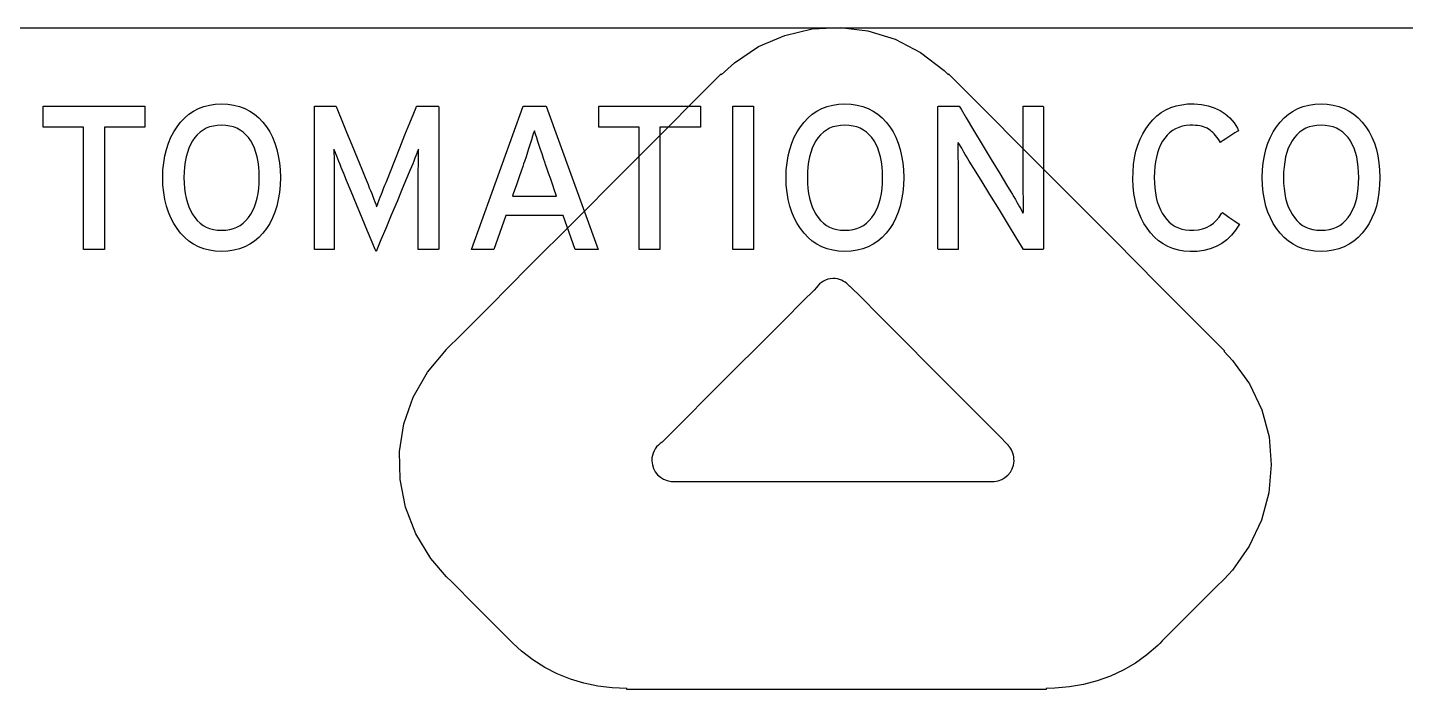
# Model space of a CAD drawing. Extents: x 1 to 47.7, y 0.2 to 35.
# Drawn here: x 9.898 to 10.926, y 13.391 to 13.885 of the extents above; entities that cross this region are included whole.
import ezdxf

# ---------------------------------------------------------------- set-up
doc = ezdxf.new("R2010")
doc.units = 0
doc.header["$MEASUREMENT"] = 0
for name, color, linetype in [('4_1__5U__UP_TO_TWO_IO_BOAR', 7, 'CONTINUOUS'), ('4_2__5U__FRONT_PANEL_W_24_', 7, 'CONTINUOUS'), ('5_1___24__TARGET_LEDS___12', 7, 'CONTINUOUS')]:
    doc.layers.add(name, color=color, linetype=linetype)

msp = doc.modelspace()

# ---------------------------------------------------------------- linework, layer by layer
at = {"layer": '4_1__5U__UP_TO_TWO_IO_BOAR'}
for points in [[(10.5849, 13.8504), (10.5923, 13.843), (10.6119, 13.8233), (10.6403, 13.7948), (10.6737, 13.7613), (10.7086, 13.7263), (10.7413, 13.6934), (10.7682, 13.6664), (10.7857, 13.6488), (10.7905, 13.644), (10.7905, 13.644), (10.7905, 13.6439), (10.7905, 13.6438), (10.7905, 13.6437), (10.7905, 13.6435), (10.7905, 13.6434), (10.7905, 13.6433), (10.7905, 13.6433), (10.7967, 13.6367), (10.8094, 13.6191), (10.8185, 13.5999), (10.8239, 13.5796), (10.8256, 13.5587), (10.8237, 13.5379), (10.8183, 13.5175), (10.8092, 13.4981), (10.7966, 13.4803), (10.7905, 13.4736), (10.7905, 13.4736), (10.7905, 13.4736), (10.7905, 13.4736), (10.7905, 13.4736), (10.7905, 13.4736), (10.7905, 13.4736), (10.7905, 13.4736), (10.7905, 13.4736), (10.7894, 13.4725), (10.7853, 13.4684), (10.779, 13.4622), (10.7714, 13.4545), (10.7632, 13.4464), (10.7554, 13.4386), (10.7488, 13.4319), (10.7442, 13.4274), (10.7425, 13.4256), (10.7425, 13.4256), (10.7425, 13.4256), (10.7425, 13.4256), (10.7425, 13.4256), (10.7425, 13.4256), (10.7425, 13.4256), (10.7425, 13.4256), (10.7425, 13.4256), (10.741, 13.4241), (10.7329, 13.4171), (10.7243, 13.4109), (10.7152, 13.4056), (10.7057, 13.4012), (10.6957, 13.3977), (10.6855, 13.395), (10.675, 13.3932), (10.6642, 13.3922), (10.6577, 13.392), (10.6577, 13.392), (10.6577, 13.3919), (10.6577, 13.3918), (10.6577, 13.3916), (10.6577, 13.3915), (10.6577, 13.3914), (10.6577, 13.3913), (10.6577, 13.3912), (10.6535, 13.3912), (10.6304, 13.3912), (10.5919, 13.3912), (10.5435, 13.3912), (10.4906, 13.3912), (10.4389, 13.3912), (10.3938, 13.3912), (10.3608, 13.3912), (10.3454, 13.3912), (10.3449, 13.3913), (10.3449, 13.3913), (10.3449, 13.3914), (10.3449, 13.3916), (10.3449, 13.3917), (10.3449, 13.3918), (10.3449, 13.3919), (10.3449, 13.392), (10.3449, 13.392), (10.3341, 13.3925), (10.3234, 13.3938), (10.313, 13.3959), (10.3029, 13.399), (10.2931, 13.4029), (10.2837, 13.4077), (10.2748, 13.4133), (10.2664, 13.4198), (10.2601, 13.4256), (10.2601, 13.4256), (10.2601, 13.4256), (10.2601, 13.4256), (10.2601, 13.4256), (10.2601, 13.4256), (10.2601, 13.4256), (10.2601, 13.4256), (10.2601, 13.4256), (10.2598, 13.4259), (10.2567, 13.429), (10.251, 13.4347), (10.2436, 13.4421), (10.2353, 13.4504), (10.227, 13.4587), (10.2196, 13.4662), (10.2139, 13.4719), (10.2108, 13.4749), (10.2105, 13.4752), (10.2105, 13.4752), (10.2105, 13.4752), (10.2105, 13.4752), (10.2105, 13.4752), (10.2105, 13.4752), (10.2105, 13.4752), (10.2105, 13.4752), (10.2105, 13.4752), (10.1988, 13.4888), (10.1875, 13.5073), (10.1798, 13.5272), (10.1758, 13.5478), (10.1754, 13.5687), (10.1787, 13.5894), (10.1856, 13.6093), (10.1962, 13.628), (10.2105, 13.6448), (10.2105, 13.6448), (10.2105, 13.6448), (10.2105, 13.6448), (10.2105, 13.6448), (10.2105, 13.6448), (10.2105, 13.6448), (10.2105, 13.6448), (10.2105, 13.6448), (10.2108, 13.6452), (10.2209, 13.6553), (10.2425, 13.677), (10.272, 13.7066), (10.3059, 13.7406), (10.3405, 13.7754), (10.3722, 13.8072), (10.3975, 13.8325), (10.4126, 13.8477), (10.4153, 13.8504), (10.4153, 13.8504), (10.4153, 13.8503), (10.4153, 13.8502), (10.4153, 13.85), (10.4153, 13.8499), (10.4153, 13.8498), (10.4153, 13.8497), (10.4153, 13.8496), (10.4252, 13.8586), (10.4432, 13.8707), (10.4627, 13.8791), (10.4831, 13.8839), (10.504, 13.8849), (10.5248, 13.8824), (10.545, 13.8762), (10.5641, 13.8663), (10.5816, 13.8528), (10.5849, 13.8496), (10.5849, 13.8497), (10.5849, 13.8498), (10.5849, 13.8499), (10.5849, 13.8501), (10.5849, 13.8502), (10.5849, 13.8503), (10.5849, 13.8504)], [(10.6294, 13.5732), (10.6294, 13.5732), (10.6294, 13.5733), (10.6294, 13.5733), (10.6294, 13.5733), (10.6295, 13.5733), (10.6295, 13.5734), (10.6295, 13.5734), (10.6295, 13.5734), (10.6291, 13.5738), (10.6223, 13.5807), (10.609, 13.594), (10.5912, 13.6119), (10.5712, 13.6319), (10.5512, 13.6521), (10.5332, 13.6701), (10.5194, 13.684), (10.5121, 13.6914), (10.5114, 13.692), (10.5114, 13.692), (10.5113, 13.692), (10.5113, 13.692), (10.5113, 13.6919), (10.5112, 13.6919), (10.5112, 13.6919), (10.5112, 13.6919), (10.5112, 13.6919), (10.5102, 13.6929), (10.509, 13.694), (10.5078, 13.695), (10.5064, 13.6958), (10.505, 13.6965), (10.5035, 13.6971), (10.502, 13.6975), (10.5003, 13.6977), (10.4986, 13.6977), (10.4967, 13.6976), (10.4949, 13.6972), (10.4932, 13.6966), (10.4916, 13.6958), (10.4901, 13.6948), (10.4887, 13.6937), (10.4874, 13.6924), (10.4863, 13.691), (10.4846, 13.689), (10.4763, 13.6808), (10.4622, 13.6666), (10.4443, 13.6487), (10.4246, 13.6291), (10.4054, 13.6099), (10.3887, 13.5932), (10.3766, 13.581), (10.3712, 13.5756), (10.3698, 13.5746), (10.3685, 13.5734), (10.3672, 13.5721), (10.3662, 13.5707), (10.3653, 13.5692), (10.3645, 13.5675), (10.364, 13.5658), (10.3637, 13.5639), (10.3636, 13.5618), (10.364, 13.5589), (10.3648, 13.5561), (10.3662, 13.5536), (10.3679, 13.5514), (10.37, 13.5495), (10.3724, 13.548), (10.3751, 13.547), (10.378, 13.5464), (10.3796, 13.5463), (10.3796, 13.5463), (10.3797, 13.5463), (10.3797, 13.5464), (10.3797, 13.5464), (10.3798, 13.5464), (10.3798, 13.5464), (10.3798, 13.5464), (10.3799, 13.5464), (10.3851, 13.5464), (10.4054, 13.5464), (10.4369, 13.5464), (10.4752, 13.5464), (10.516, 13.5464), (10.555, 13.5464), (10.5878, 13.5464), (10.61, 13.5464), (10.6175, 13.5464), (10.6175, 13.5464), (10.6176, 13.5464), (10.6176, 13.5464), (10.6176, 13.5464), (10.6177, 13.5464), (10.6177, 13.5463), (10.6177, 13.5463), (10.6178, 13.5463), (10.6189, 13.5464), (10.6218, 13.5469), (10.6246, 13.5478), (10.627, 13.5493), (10.6292, 13.5511), (10.631, 13.5533), (10.6324, 13.5557), (10.6333, 13.5585), (10.6338, 13.5614), (10.6337, 13.5633), (10.6336, 13.5647), (10.6333, 13.5661), (10.6329, 13.5674), (10.6324, 13.5687), (10.6318, 13.5699), (10.6311, 13.5711), (10.6303, 13.5722)]]:
    msp.add_lwpolyline(points, close=True, dxfattribs=at)
at = {"layer": '4_2__5U__FRONT_PANEL_W_24_'}
for points in [[(11.4131, 13.8845), (8.2889, 13.8845)], [(9.9553, 13.8107), (9.9553, 13.7195), (9.9398, 13.7195), (9.9398, 13.8107), (9.9096, 13.8107), (9.9096, 13.8264), (9.9855, 13.8264), (9.9855, 13.8107), (9.9553, 13.8107)], [(10.3065, 13.7195), (10.2975, 13.7448), (10.2547, 13.7448), (10.2458, 13.7195), (10.2292, 13.7195), (10.2677, 13.8264), (10.2847, 13.8264), (10.3236, 13.7195), (10.3065, 13.7195)], [(10.3697, 13.8107), (10.3697, 13.7195), (10.3542, 13.7195), (10.3542, 13.8107), (10.324, 13.8107), (10.324, 13.8264), (10.4, 13.8264), (10.4, 13.8107), (10.3697, 13.8107)], [(10.424, 13.7195), (10.424, 13.8264), (10.4395, 13.8264), (10.4395, 13.7195), (10.424, 13.7195)]]:
    msp.add_lwpolyline(points, dxfattribs=at)
for points in [[(10.0866, 13.773), (10.0864, 13.7673), (10.0859, 13.7619), (10.085, 13.7567), (10.0839, 13.7518), (10.0824, 13.7473), (10.0807, 13.7429), (10.0786, 13.7389), (10.0762, 13.7351), (10.0734, 13.7316), (10.0704, 13.7284), (10.0672, 13.7257), (10.0637, 13.7233), (10.06, 13.7214), (10.056, 13.7199), (10.0518, 13.7188), (10.0473, 13.7181), (10.0426, 13.7178), (10.038, 13.7181), (10.0336, 13.7188), (10.0294, 13.7199), (10.0255, 13.7214), (10.0218, 13.7233), (10.0184, 13.7257), (10.0152, 13.7284), (10.0122, 13.7316), (10.0095, 13.7351), (10.007, 13.7389), (10.0049, 13.7429), (10.0031, 13.7473), (10.0016, 13.7518), (10.0004, 13.7567), (9.9996, 13.7619), (9.999, 13.7673), (9.9989, 13.773), (9.999, 13.7787), (9.9996, 13.7841), (10.0004, 13.7892), (10.0016, 13.7941), (10.0031, 13.7987), (10.0049, 13.8031), (10.007, 13.8072), (10.0095, 13.811), (10.0122, 13.8145), (10.0152, 13.8176), (10.0184, 13.8203), (10.0218, 13.8227), (10.0255, 13.8246), (10.0294, 13.8261), (10.0336, 13.8271), (10.038, 13.8278), (10.0426, 13.8281), (10.0473, 13.8278), (10.0518, 13.8271), (10.056, 13.8261), (10.06, 13.8246), (10.0637, 13.8227), (10.0672, 13.8203), (10.0704, 13.8176), (10.0734, 13.8145), (10.0762, 13.811), (10.0786, 13.8072), (10.0807, 13.8031), (10.0824, 13.7987), (10.0839, 13.7941), (10.085, 13.7892), (10.0859, 13.7841), (10.0864, 13.7787)], [(10.1894, 13.7194), (10.1894, 13.7215), (10.1894, 13.7269), (10.1894, 13.7347), (10.1894, 13.744), (10.1894, 13.7536), (10.1894, 13.7626), (10.1894, 13.77), (10.1894, 13.7747), (10.1894, 13.7766), (10.1894, 13.7792), (10.1895, 13.7817), (10.1895, 13.784), (10.1895, 13.7863), (10.1895, 13.7884), (10.1896, 13.7903), (10.1896, 13.7922), (10.1897, 13.7939), (10.1895, 13.7942), (10.1889, 13.7927), (10.1883, 13.791), (10.1876, 13.7893), (10.1869, 13.7874), (10.1861, 13.7854), (10.1853, 13.7833), (10.1844, 13.7811), (10.1834, 13.7788), (10.1827, 13.777), (10.1807, 13.7723), (10.1775, 13.7647), (10.1736, 13.7552), (10.1693, 13.745), (10.1652, 13.7351), (10.1616, 13.7265), (10.159, 13.7204), (10.1579, 13.7178), (10.1572, 13.7195), (10.155, 13.7249), (10.1516, 13.733), (10.1476, 13.7427), (10.1434, 13.753), (10.1394, 13.7627), (10.136, 13.7708), (10.1338, 13.7762), (10.133, 13.7782), (10.132, 13.7806), (10.1311, 13.7828), (10.1303, 13.785), (10.1295, 13.787), (10.1287, 13.7889), (10.128, 13.7907), (10.1274, 13.7923), (10.1268, 13.7938), (10.1264, 13.7943), (10.1265, 13.7926), (10.1265, 13.7908), (10.1266, 13.7888), (10.1266, 13.7867), (10.1267, 13.7846), (10.1267, 13.7822), (10.1267, 13.7798), (10.1267, 13.7772), (10.1267, 13.7753), (10.1267, 13.7713), (10.1267, 13.7644), (10.1267, 13.7557), (10.1267, 13.7461), (10.1267, 13.7367), (10.1267, 13.7285), (10.1267, 13.7224), (10.1267, 13.7195), (10.1264, 13.7194), (10.1251, 13.7194), (10.1232, 13.7194), (10.1209, 13.7194), (10.1184, 13.7194), (10.116, 13.7194), (10.114, 13.7194), (10.1126, 13.7194), (10.1121, 13.7194), (10.1121, 13.7233), (10.1121, 13.7336), (10.1121, 13.7484), (10.1121, 13.7658), (10.1121, 13.784), (10.1121, 13.801), (10.1121, 13.815), (10.1121, 13.824), (10.1121, 13.8264), (10.1129, 13.8264), (10.1147, 13.8264), (10.117, 13.8264), (10.1197, 13.8264), (10.1224, 13.8264), (10.1248, 13.8264), (10.1268, 13.8264), (10.1279, 13.8264), (10.1283, 13.826), (10.1298, 13.8223), (10.1325, 13.8156), (10.136, 13.8069), (10.1399, 13.7974), (10.1438, 13.7878), (10.1473, 13.7794), (10.1499, 13.773), (10.1512, 13.7697), (10.152, 13.7678), (10.1529, 13.7655), (10.1538, 13.7633), (10.1547, 13.7611), (10.1555, 13.759), (10.1563, 13.757), (10.157, 13.755), (10.1577, 13.7531), (10.1583, 13.7513), (10.1589, 13.7527), (10.1596, 13.7545), (10.1603, 13.7565), (10.1611, 13.7585), (10.1619, 13.7606), (10.1627, 13.7627), (10.1636, 13.765), (10.1645, 13.7673), (10.1654, 13.7694), (10.1664, 13.7719), (10.1687, 13.7777), (10.1719, 13.7858), (10.1757, 13.7952), (10.1795, 13.8049), (10.1831, 13.8138), (10.186, 13.821), (10.1878, 13.8254), (10.1882, 13.8264), (10.1892, 13.8264), (10.191, 13.8264), (10.1935, 13.8264), (10.1962, 13.8264), (10.199, 13.8264), (10.2015, 13.8264), (10.2035, 13.8264), (10.2045, 13.8264), (10.2047, 13.8251), (10.2047, 13.8175), (10.2047, 13.8045), (10.2047, 13.7879), (10.2047, 13.7699), (10.2047, 13.7521), (10.2047, 13.7365), (10.2047, 13.7251), (10.2047, 13.7196), (10.2043, 13.7194), (10.203, 13.7194), (10.2011, 13.7194), (10.1986, 13.7194), (10.196, 13.7194), (10.1936, 13.7194), (10.1914, 13.7194), (10.19, 13.7194)], [(10.5515, 13.773), (10.5513, 13.7673), (10.5508, 13.7619), (10.5499, 13.7567), (10.5488, 13.7518), (10.5473, 13.7473), (10.5456, 13.7429), (10.5435, 13.7389), (10.5411, 13.7351), (10.5383, 13.7316), (10.5353, 13.7284), (10.5321, 13.7257), (10.5286, 13.7233), (10.5249, 13.7214), (10.5209, 13.7199), (10.5167, 13.7188), (10.5122, 13.7181), (10.5075, 13.7178), (10.5029, 13.7181), (10.4985, 13.7188), (10.4943, 13.7199), (10.4904, 13.7214), (10.4867, 13.7233), (10.4833, 13.7257), (10.4801, 13.7284), (10.4771, 13.7316), (10.4744, 13.7351), (10.4719, 13.7389), (10.4698, 13.7429), (10.468, 13.7473), (10.4665, 13.7518), (10.4653, 13.7567), (10.4645, 13.7619), (10.4639, 13.7673), (10.4638, 13.773), (10.4639, 13.7787), (10.4645, 13.7841), (10.4653, 13.7892), (10.4665, 13.7941), (10.468, 13.7987), (10.4698, 13.8031), (10.4719, 13.8072), (10.4744, 13.811), (10.4771, 13.8145), (10.4801, 13.8176), (10.4833, 13.8203), (10.4867, 13.8227), (10.4904, 13.8246), (10.4943, 13.8261), (10.4985, 13.8271), (10.5029, 13.8278), (10.5075, 13.8281), (10.5122, 13.8278), (10.5167, 13.8271), (10.5209, 13.8261), (10.5249, 13.8246), (10.5286, 13.8227), (10.5321, 13.8203), (10.5353, 13.8176), (10.5383, 13.8145), (10.5411, 13.811), (10.5435, 13.8072), (10.5456, 13.8031), (10.5473, 13.7987), (10.5488, 13.7941), (10.5499, 13.7892), (10.5508, 13.7841), (10.5513, 13.7787)], [(10.6409, 13.7195), (10.6394, 13.7219), (10.6354, 13.7284), (10.6296, 13.7378), (10.6228, 13.7489), (10.6157, 13.7604), (10.6092, 13.7711), (10.6038, 13.7798), (10.6004, 13.7852), (10.5993, 13.787), (10.5983, 13.7887), (10.5974, 13.7903), (10.5964, 13.7919), (10.5955, 13.7934), (10.5947, 13.7949), (10.5938, 13.7964), (10.593, 13.7977), (10.5922, 13.7991), (10.5919, 13.7982), (10.5919, 13.7957), (10.5919, 13.793), (10.5919, 13.7903), (10.5919, 13.7874), (10.592, 13.7845), (10.592, 13.7816), (10.592, 13.7785), (10.592, 13.7754), (10.592, 13.7734), (10.592, 13.7684), (10.592, 13.7609), (10.592, 13.7519), (10.592, 13.7424), (10.592, 13.7334), (10.592, 13.726), (10.592, 13.721), (10.592, 13.7195), (10.5913, 13.7195), (10.5898, 13.7195), (10.5876, 13.7195), (10.5851, 13.7195), (10.5825, 13.7195), (10.5802, 13.7195), (10.5783, 13.7195), (10.5772, 13.7195), (10.577, 13.7202), (10.577, 13.7272), (10.577, 13.7398), (10.577, 13.7561), (10.577, 13.7742), (10.577, 13.7922), (10.577, 13.8082), (10.577, 13.8201), (10.577, 13.826), (10.5773, 13.8264), (10.5786, 13.8264), (10.5806, 13.8264), (10.5832, 13.8264), (10.5859, 13.8264), (10.5885, 13.8264), (10.5907, 13.8264), (10.5922, 13.8264), (10.5928, 13.8264), (10.5943, 13.824), (10.5981, 13.8176), (10.6036, 13.8085), (10.6101, 13.7978), (10.6168, 13.7866), (10.6231, 13.7762), (10.6282, 13.7677), (10.6314, 13.7624), (10.6325, 13.7605), (10.6337, 13.7586), (10.6348, 13.7566), (10.6358, 13.7548), (10.6369, 13.753), (10.6378, 13.7513), (10.6387, 13.7497), (10.6396, 13.7481), (10.6404, 13.7466), (10.6408, 13.7475), (10.6407, 13.7501), (10.6407, 13.7528), (10.6407, 13.7556), (10.6407, 13.7585), (10.6406, 13.7615), (10.6406, 13.7645), (10.6406, 13.7676), (10.6406, 13.7707), (10.6406, 13.7727), (10.6406, 13.7777), (10.6406, 13.7851), (10.6406, 13.7941), (10.6406, 13.8035), (10.6406, 13.8125), (10.6406, 13.8199), (10.6406, 13.8249), (10.6406, 13.8264), (10.6413, 13.8264), (10.6429, 13.8264), (10.6451, 13.8264), (10.6476, 13.8264), (10.6502, 13.8264), (10.6525, 13.8264), (10.6544, 13.8264), (10.6555, 13.8264), (10.6557, 13.8256), (10.6557, 13.8187), (10.6557, 13.8061), (10.6557, 13.7898), (10.6557, 13.7716), (10.6557, 13.7536), (10.6557, 13.7377), (10.6557, 13.7258), (10.6557, 13.7198), (10.6554, 13.7195), (10.6542, 13.7195), (10.6523, 13.7195), (10.6499, 13.7195), (10.6474, 13.7195), (10.645, 13.7195), (10.6429, 13.7195), (10.6414, 13.7195)], [(10.8018, 13.7382), (10.799, 13.7339), (10.7959, 13.73), (10.7924, 13.7267), (10.7887, 13.7239), (10.7845, 13.7217), (10.7801, 13.7199), (10.7753, 13.7187), (10.7702, 13.718), (10.765, 13.7178), (10.7605, 13.7182), (10.7563, 13.719), (10.7522, 13.7201), (10.7485, 13.7217), (10.7449, 13.7236), (10.7416, 13.7259), (10.7385, 13.7287), (10.7356, 13.7318), (10.733, 13.7352), (10.7306, 13.7389), (10.7285, 13.7428), (10.7267, 13.747), (10.7252, 13.7514), (10.7241, 13.7561), (10.7232, 13.7611), (10.7226, 13.7663), (10.7224, 13.7718), (10.7225, 13.7774), (10.7229, 13.7828), (10.7237, 13.7878), (10.7247, 13.7927), (10.7261, 13.7973), (10.7277, 13.8016), (10.7297, 13.8057), (10.732, 13.8095), (10.7346, 13.813), (10.7373, 13.8162), (10.7403, 13.8191), (10.7435, 13.8215), (10.747, 13.8236), (10.7507, 13.8253), (10.7546, 13.8265), (10.7588, 13.8274), (10.7631, 13.828), (10.7681, 13.8281), (10.7735, 13.8276), (10.7785, 13.8266), (10.7831, 13.8251), (10.7874, 13.8231), (10.7912, 13.8206), (10.7947, 13.8175), (10.7978, 13.814), (10.8004, 13.8099), (10.8012, 13.808), (10.8002, 13.8074), (10.7985, 13.8063), (10.7963, 13.8049), (10.794, 13.8034), (10.7917, 13.8019), (10.7897, 13.8006), (10.7883, 13.7997), (10.7877, 13.7993), (10.7869, 13.8005), (10.786, 13.8019), (10.785, 13.8032), (10.7841, 13.8044), (10.7831, 13.8056), (10.7821, 13.8066), (10.781, 13.8075), (10.78, 13.8084), (10.7789, 13.8092), (10.7777, 13.8098), (10.7764, 13.8104), (10.7751, 13.8109), (10.7736, 13.8113), (10.7722, 13.8116), (10.7706, 13.8119), (10.769, 13.812), (10.7672, 13.8121), (10.7649, 13.8121), (10.762, 13.8118), (10.7592, 13.8113), (10.7566, 13.8105), (10.7541, 13.8094), (10.7519, 13.8081), (10.7498, 13.8065), (10.7479, 13.8046), (10.7461, 13.8025), (10.7445, 13.8001), (10.7431, 13.7975), (10.7418, 13.7946), (10.7408, 13.7916), (10.7399, 13.7883), (10.7392, 13.7849), (10.7387, 13.7812), (10.7384, 13.7773), (10.7383, 13.7732), (10.7384, 13.7692), (10.7387, 13.7653), (10.7392, 13.7617), (10.7398, 13.7582), (10.7406, 13.755), (10.7417, 13.7519), (10.7429, 13.7491), (10.7443, 13.7464), (10.7459, 13.744), (10.7476, 13.7417), (10.7495, 13.7397), (10.7516, 13.738), (10.7538, 13.7366), (10.7563, 13.7355), (10.7588, 13.7346), (10.7616, 13.734), (10.7645, 13.7338), (10.7678, 13.7338), (10.7712, 13.7341), (10.7743, 13.7348), (10.7772, 13.7358), (10.7799, 13.7372), (10.7824, 13.739), (10.7846, 13.7411), (10.7867, 13.7435), (10.7885, 13.7463), (10.7892, 13.7469), (10.7903, 13.7462), (10.792, 13.745), (10.794, 13.7436), (10.7962, 13.7421), (10.7983, 13.7406), (10.8001, 13.7394), (10.8014, 13.7385)], [(10.9066, 13.773), (10.9064, 13.7673), (10.9059, 13.7619), (10.9051, 13.7567), (10.904, 13.7518), (10.9025, 13.7473), (10.9007, 13.7429), (10.8986, 13.7389), (10.8962, 13.7351), (10.8935, 13.7316), (10.8905, 13.7284), (10.8872, 13.7257), (10.8838, 13.7233), (10.88, 13.7214), (10.8761, 13.7199), (10.8718, 13.7188), (10.8674, 13.7181), (10.8627, 13.7178), (10.858, 13.7181), (10.8536, 13.7188), (10.8495, 13.7199), (10.8455, 13.7214), (10.8419, 13.7233), (10.8384, 13.7257), (10.8352, 13.7284), (10.8323, 13.7316), (10.8296, 13.7351), (10.8271, 13.7389), (10.825, 13.7429), (10.8231, 13.7473), (10.8216, 13.7518), (10.8205, 13.7567), (10.8196, 13.7619), (10.8191, 13.7673), (10.8189, 13.773), (10.8191, 13.7787), (10.8196, 13.7841), (10.8205, 13.7892), (10.8216, 13.7941), (10.8231, 13.7987), (10.825, 13.8031), (10.8271, 13.8072), (10.8296, 13.811), (10.8323, 13.8145), (10.8352, 13.8176), (10.8384, 13.8203), (10.8419, 13.8227), (10.8455, 13.8246), (10.8495, 13.8261), (10.8536, 13.8271), (10.858, 13.8278), (10.8627, 13.8281), (10.8674, 13.8278), (10.8718, 13.8271), (10.8761, 13.8261), (10.88, 13.8246), (10.8838, 13.8227), (10.8872, 13.8203), (10.8905, 13.8176), (10.8935, 13.8145), (10.8962, 13.811), (10.8986, 13.8072), (10.9007, 13.8031), (10.9025, 13.7987), (10.904, 13.7941), (10.9051, 13.7892), (10.9059, 13.7841), (10.9064, 13.7787)], [(10.0708, 13.773), (10.0707, 13.7772), (10.0704, 13.7811), (10.0699, 13.7849), (10.0692, 13.7885), (10.0683, 13.7918), (10.0672, 13.7949), (10.066, 13.7978), (10.0645, 13.8005), (10.0628, 13.8029), (10.0609, 13.805), (10.0589, 13.8069), (10.0566, 13.8085), (10.0542, 13.8098), (10.0516, 13.8108), (10.0488, 13.8115), (10.0458, 13.812), (10.0426, 13.8121), (10.0395, 13.812), (10.0366, 13.8115), (10.0338, 13.8108), (10.0313, 13.8098), (10.0289, 13.8085), (10.0267, 13.8069), (10.0246, 13.805), (10.0227, 13.8029), (10.0211, 13.8005), (10.0196, 13.7978), (10.0183, 13.7949), (10.0172, 13.7918), (10.0163, 13.7885), (10.0156, 13.7849), (10.0151, 13.7811), (10.0148, 13.7772), (10.0147, 13.773), (10.0148, 13.7688), (10.0151, 13.7649), (10.0156, 13.7612), (10.0163, 13.7576), (10.0172, 13.7543), (10.0183, 13.7513), (10.0196, 13.7484), (10.0211, 13.7457), (10.0227, 13.7433), (10.0246, 13.741), (10.0267, 13.7391), (10.0289, 13.7374), (10.0313, 13.7361), (10.0338, 13.7351), (10.0366, 13.7343), (10.0395, 13.7339), (10.0426, 13.7337), (10.0458, 13.7339), (10.0488, 13.7343), (10.0516, 13.7351), (10.0542, 13.7361), (10.0566, 13.7374), (10.0589, 13.7391), (10.0609, 13.741), (10.0628, 13.7433), (10.0645, 13.7457), (10.066, 13.7484), (10.0672, 13.7513), (10.0683, 13.7543), (10.0692, 13.7576), (10.0699, 13.7612), (10.0704, 13.7649), (10.0707, 13.7688)], [(10.5357, 13.773), (10.5356, 13.7772), (10.5353, 13.7811), (10.5348, 13.7849), (10.5341, 13.7885), (10.5332, 13.7918), (10.5321, 13.7949), (10.5309, 13.7978), (10.5294, 13.8005), (10.5277, 13.8029), (10.5258, 13.805), (10.5238, 13.8069), (10.5215, 13.8085), (10.5191, 13.8098), (10.5165, 13.8108), (10.5137, 13.8115), (10.5107, 13.812), (10.5075, 13.8121), (10.5044, 13.812), (10.5015, 13.8115), (10.4987, 13.8108), (10.4962, 13.8098), (10.4938, 13.8085), (10.4916, 13.8069), (10.4895, 13.805), (10.4876, 13.8029), (10.486, 13.8005), (10.4845, 13.7978), (10.4832, 13.7949), (10.4821, 13.7918), (10.4812, 13.7885), (10.4805, 13.7849), (10.48, 13.7811), (10.4797, 13.7772), (10.4796, 13.773), (10.4797, 13.7688), (10.48, 13.7649), (10.4805, 13.7612), (10.4812, 13.7576), (10.4821, 13.7543), (10.4832, 13.7513), (10.4845, 13.7484), (10.486, 13.7457), (10.4876, 13.7433), (10.4895, 13.741), (10.4916, 13.7391), (10.4938, 13.7374), (10.4962, 13.7361), (10.4987, 13.7351), (10.5015, 13.7343), (10.5044, 13.7339), (10.5075, 13.7337), (10.5107, 13.7339), (10.5137, 13.7343), (10.5165, 13.7351), (10.5191, 13.7361), (10.5215, 13.7374), (10.5238, 13.7391), (10.5258, 13.741), (10.5277, 13.7433), (10.5294, 13.7457), (10.5309, 13.7484), (10.5321, 13.7513), (10.5332, 13.7543), (10.5341, 13.7576), (10.5348, 13.7612), (10.5353, 13.7649), (10.5356, 13.7688)], [(10.8908, 13.773), (10.8907, 13.7772), (10.8904, 13.7811), (10.8899, 13.7849), (10.8893, 13.7885), (10.8884, 13.7918), (10.8873, 13.7949), (10.886, 13.7978), (10.8846, 13.8005), (10.8829, 13.8029), (10.881, 13.805), (10.8789, 13.8069), (10.8767, 13.8085), (10.8743, 13.8098), (10.8717, 13.8108), (10.8689, 13.8115), (10.8659, 13.812), (10.8627, 13.8121), (10.8596, 13.812), (10.8567, 13.8115), (10.8539, 13.8108), (10.8513, 13.8098), (10.8489, 13.8085), (10.8467, 13.8069), (10.8447, 13.805), (10.8428, 13.8029), (10.8411, 13.8005), (10.8396, 13.7978), (10.8383, 13.7949), (10.8372, 13.7918), (10.8363, 13.7885), (10.8356, 13.7849), (10.8351, 13.7811), (10.8348, 13.7772), (10.8347, 13.773), (10.8348, 13.7688), (10.8351, 13.7649), (10.8356, 13.7612), (10.8363, 13.7576), (10.8372, 13.7543), (10.8383, 13.7513), (10.8396, 13.7484), (10.8411, 13.7457), (10.8428, 13.7433), (10.8447, 13.741), (10.8467, 13.7391), (10.8489, 13.7374), (10.8513, 13.7361), (10.8539, 13.7351), (10.8567, 13.7343), (10.8596, 13.7339), (10.8627, 13.7337), (10.8659, 13.7339), (10.8689, 13.7343), (10.8717, 13.7351), (10.8743, 13.7361), (10.8767, 13.7374), (10.8789, 13.7391), (10.881, 13.741), (10.8829, 13.7433), (10.8846, 13.7457), (10.886, 13.7484), (10.8873, 13.7513), (10.8884, 13.7543), (10.8893, 13.7576), (10.8899, 13.7612), (10.8904, 13.7649), (10.8907, 13.7688)], [(10.284, 13.7838), (10.2828, 13.7873), (10.2817, 13.7907), (10.2806, 13.7939), (10.2796, 13.797), (10.2787, 13.7999), (10.2778, 13.8027), (10.2769, 13.8054), (10.2761, 13.8079), (10.2754, 13.8064), (10.2747, 13.8039), (10.2738, 13.8011), (10.2729, 13.7982), (10.272, 13.7952), (10.2709, 13.792), (10.2698, 13.7886), (10.2686, 13.7851), (10.268, 13.7833), (10.2673, 13.7812), (10.2661, 13.7778), (10.2647, 13.7736), (10.2631, 13.7692), (10.2617, 13.765), (10.2605, 13.7616), (10.2598, 13.7595), (10.2599, 13.7592), (10.2622, 13.7592), (10.2665, 13.7592), (10.2719, 13.7592), (10.2779, 13.7592), (10.2837, 13.7592), (10.2885, 13.7592), (10.2917, 13.7592), (10.2926, 13.7592), (10.2921, 13.7606), (10.2911, 13.7635), (10.2897, 13.7675), (10.2882, 13.7719), (10.2866, 13.7763), (10.2853, 13.7801), (10.2844, 13.7828)]]:
    msp.add_lwpolyline(points, close=True, dxfattribs=at)
at = {"layer": '5_1___24__TARGET_LEDS___12'}
for points in [[(11.4131, 13.8845), (8.2889, 13.8845)], [(9.9553, 13.8107), (9.9553, 13.7195), (9.9398, 13.7195), (9.9398, 13.8107), (9.9096, 13.8107), (9.9096, 13.8264), (9.9855, 13.8264), (9.9855, 13.8107), (9.9553, 13.8107)], [(10.3065, 13.7195), (10.2975, 13.7448), (10.2547, 13.7448), (10.2458, 13.7195), (10.2292, 13.7195), (10.2677, 13.8264), (10.2847, 13.8264), (10.3236, 13.7195), (10.3065, 13.7195)], [(10.3697, 13.8107), (10.3697, 13.7195), (10.3542, 13.7195), (10.3542, 13.8107), (10.324, 13.8107), (10.324, 13.8264), (10.4, 13.8264), (10.4, 13.8107), (10.3697, 13.8107)], [(10.424, 13.7195), (10.424, 13.8264), (10.4395, 13.8264), (10.4395, 13.7195), (10.424, 13.7195)]]:
    msp.add_lwpolyline(points, dxfattribs=at)
for points in [[(10.0866, 13.773), (10.0864, 13.7673), (10.0859, 13.7619), (10.085, 13.7567), (10.0839, 13.7518), (10.0824, 13.7473), (10.0807, 13.7429), (10.0786, 13.7389), (10.0762, 13.7351), (10.0734, 13.7316), (10.0704, 13.7284), (10.0672, 13.7257), (10.0637, 13.7233), (10.06, 13.7214), (10.056, 13.7199), (10.0518, 13.7188), (10.0473, 13.7181), (10.0426, 13.7178), (10.038, 13.7181), (10.0336, 13.7188), (10.0294, 13.7199), (10.0255, 13.7214), (10.0218, 13.7233), (10.0184, 13.7257), (10.0152, 13.7284), (10.0122, 13.7316), (10.0095, 13.7351), (10.007, 13.7389), (10.0049, 13.7429), (10.0031, 13.7473), (10.0016, 13.7518), (10.0004, 13.7567), (9.9996, 13.7619), (9.999, 13.7673), (9.9989, 13.773), (9.999, 13.7787), (9.9996, 13.7841), (10.0004, 13.7892), (10.0016, 13.7941), (10.0031, 13.7987), (10.0049, 13.8031), (10.007, 13.8072), (10.0095, 13.811), (10.0122, 13.8145), (10.0152, 13.8176), (10.0184, 13.8203), (10.0218, 13.8227), (10.0255, 13.8246), (10.0294, 13.8261), (10.0336, 13.8271), (10.038, 13.8278), (10.0426, 13.8281), (10.0473, 13.8278), (10.0518, 13.8271), (10.056, 13.8261), (10.06, 13.8246), (10.0637, 13.8227), (10.0672, 13.8203), (10.0704, 13.8176), (10.0734, 13.8145), (10.0762, 13.811), (10.0786, 13.8072), (10.0807, 13.8031), (10.0824, 13.7987), (10.0839, 13.7941), (10.085, 13.7892), (10.0859, 13.7841), (10.0864, 13.7787)], [(10.1894, 13.7194), (10.1894, 13.7215), (10.1894, 13.7269), (10.1894, 13.7347), (10.1894, 13.744), (10.1894, 13.7536), (10.1894, 13.7626), (10.1894, 13.77), (10.1894, 13.7747), (10.1894, 13.7766), (10.1894, 13.7792), (10.1895, 13.7817), (10.1895, 13.784), (10.1895, 13.7863), (10.1895, 13.7884), (10.1896, 13.7903), (10.1896, 13.7922), (10.1897, 13.7939), (10.1895, 13.7942), (10.1889, 13.7927), (10.1883, 13.791), (10.1876, 13.7893), (10.1869, 13.7874), (10.1861, 13.7854), (10.1853, 13.7833), (10.1844, 13.7811), (10.1834, 13.7788), (10.1827, 13.777), (10.1807, 13.7723), (10.1775, 13.7647), (10.1736, 13.7552), (10.1693, 13.745), (10.1652, 13.7351), (10.1616, 13.7265), (10.159, 13.7204), (10.1579, 13.7178), (10.1572, 13.7195), (10.155, 13.7249), (10.1516, 13.733), (10.1476, 13.7427), (10.1434, 13.753), (10.1394, 13.7627), (10.136, 13.7708), (10.1338, 13.7762), (10.133, 13.7782), (10.132, 13.7806), (10.1311, 13.7828), (10.1303, 13.785), (10.1295, 13.787), (10.1287, 13.7889), (10.128, 13.7907), (10.1274, 13.7923), (10.1268, 13.7938), (10.1264, 13.7943), (10.1265, 13.7926), (10.1265, 13.7908), (10.1266, 13.7888), (10.1266, 13.7867), (10.1267, 13.7846), (10.1267, 13.7822), (10.1267, 13.7798), (10.1267, 13.7772), (10.1267, 13.7753), (10.1267, 13.7713), (10.1267, 13.7644), (10.1267, 13.7557), (10.1267, 13.7461), (10.1267, 13.7367), (10.1267, 13.7285), (10.1267, 13.7224), (10.1267, 13.7195), (10.1264, 13.7194), (10.1251, 13.7194), (10.1232, 13.7194), (10.1209, 13.7194), (10.1184, 13.7194), (10.116, 13.7194), (10.114, 13.7194), (10.1126, 13.7194), (10.1121, 13.7194), (10.1121, 13.7233), (10.1121, 13.7336), (10.1121, 13.7484), (10.1121, 13.7658), (10.1121, 13.784), (10.1121, 13.801), (10.1121, 13.815), (10.1121, 13.824), (10.1121, 13.8264), (10.1129, 13.8264), (10.1147, 13.8264), (10.117, 13.8264), (10.1197, 13.8264), (10.1224, 13.8264), (10.1248, 13.8264), (10.1268, 13.8264), (10.1279, 13.8264), (10.1283, 13.826), (10.1298, 13.8223), (10.1325, 13.8156), (10.136, 13.8069), (10.1399, 13.7974), (10.1438, 13.7878), (10.1473, 13.7794), (10.1499, 13.773), (10.1512, 13.7697), (10.152, 13.7678), (10.1529, 13.7655), (10.1538, 13.7633), (10.1547, 13.7611), (10.1555, 13.759), (10.1563, 13.757), (10.157, 13.755), (10.1577, 13.7531), (10.1583, 13.7513), (10.1589, 13.7527), (10.1596, 13.7545), (10.1603, 13.7565), (10.1611, 13.7585), (10.1619, 13.7606), (10.1627, 13.7627), (10.1636, 13.765), (10.1645, 13.7673), (10.1654, 13.7694), (10.1664, 13.7719), (10.1687, 13.7777), (10.1719, 13.7858), (10.1757, 13.7952), (10.1795, 13.8049), (10.1831, 13.8138), (10.186, 13.821), (10.1878, 13.8254), (10.1882, 13.8264), (10.1892, 13.8264), (10.191, 13.8264), (10.1935, 13.8264), (10.1962, 13.8264), (10.199, 13.8264), (10.2015, 13.8264), (10.2035, 13.8264), (10.2045, 13.8264), (10.2047, 13.8251), (10.2047, 13.8175), (10.2047, 13.8045), (10.2047, 13.7879), (10.2047, 13.7699), (10.2047, 13.7521), (10.2047, 13.7365), (10.2047, 13.7251), (10.2047, 13.7196), (10.2043, 13.7194), (10.203, 13.7194), (10.2011, 13.7194), (10.1986, 13.7194), (10.196, 13.7194), (10.1936, 13.7194), (10.1914, 13.7194), (10.19, 13.7194)], [(10.5515, 13.773), (10.5513, 13.7673), (10.5508, 13.7619), (10.5499, 13.7567), (10.5488, 13.7518), (10.5473, 13.7473), (10.5456, 13.7429), (10.5435, 13.7389), (10.5411, 13.7351), (10.5383, 13.7316), (10.5353, 13.7284), (10.5321, 13.7257), (10.5286, 13.7233), (10.5249, 13.7214), (10.5209, 13.7199), (10.5167, 13.7188), (10.5122, 13.7181), (10.5075, 13.7178), (10.5029, 13.7181), (10.4985, 13.7188), (10.4943, 13.7199), (10.4904, 13.7214), (10.4867, 13.7233), (10.4833, 13.7257), (10.4801, 13.7284), (10.4771, 13.7316), (10.4744, 13.7351), (10.4719, 13.7389), (10.4698, 13.7429), (10.468, 13.7473), (10.4665, 13.7518), (10.4653, 13.7567), (10.4645, 13.7619), (10.4639, 13.7673), (10.4638, 13.773), (10.4639, 13.7787), (10.4645, 13.7841), (10.4653, 13.7892), (10.4665, 13.7941), (10.468, 13.7987), (10.4698, 13.8031), (10.4719, 13.8072), (10.4744, 13.811), (10.4771, 13.8145), (10.4801, 13.8176), (10.4833, 13.8203), (10.4867, 13.8227), (10.4904, 13.8246), (10.4943, 13.8261), (10.4985, 13.8271), (10.5029, 13.8278), (10.5075, 13.8281), (10.5122, 13.8278), (10.5167, 13.8271), (10.5209, 13.8261), (10.5249, 13.8246), (10.5286, 13.8227), (10.5321, 13.8203), (10.5353, 13.8176), (10.5383, 13.8145), (10.5411, 13.811), (10.5435, 13.8072), (10.5456, 13.8031), (10.5473, 13.7987), (10.5488, 13.7941), (10.5499, 13.7892), (10.5508, 13.7841), (10.5513, 13.7787)], [(10.6409, 13.7195), (10.6394, 13.7219), (10.6354, 13.7284), (10.6296, 13.7378), (10.6228, 13.7489), (10.6157, 13.7604), (10.6092, 13.7711), (10.6038, 13.7798), (10.6004, 13.7852), (10.5993, 13.787), (10.5983, 13.7887), (10.5974, 13.7903), (10.5964, 13.7919), (10.5955, 13.7934), (10.5947, 13.7949), (10.5938, 13.7964), (10.593, 13.7977), (10.5922, 13.7991), (10.5919, 13.7982), (10.5919, 13.7957), (10.5919, 13.793), (10.5919, 13.7903), (10.5919, 13.7874), (10.592, 13.7845), (10.592, 13.7816), (10.592, 13.7785), (10.592, 13.7754), (10.592, 13.7734), (10.592, 13.7684), (10.592, 13.7609), (10.592, 13.7519), (10.592, 13.7424), (10.592, 13.7334), (10.592, 13.726), (10.592, 13.721), (10.592, 13.7195), (10.5913, 13.7195), (10.5898, 13.7195), (10.5876, 13.7195), (10.5851, 13.7195), (10.5825, 13.7195), (10.5802, 13.7195), (10.5783, 13.7195), (10.5772, 13.7195), (10.577, 13.7202), (10.577, 13.7272), (10.577, 13.7398), (10.577, 13.7561), (10.577, 13.7742), (10.577, 13.7922), (10.577, 13.8082), (10.577, 13.8201), (10.577, 13.826), (10.5773, 13.8264), (10.5786, 13.8264), (10.5806, 13.8264), (10.5832, 13.8264), (10.5859, 13.8264), (10.5885, 13.8264), (10.5907, 13.8264), (10.5922, 13.8264), (10.5928, 13.8264), (10.5943, 13.824), (10.5981, 13.8176), (10.6036, 13.8085), (10.6101, 13.7978), (10.6168, 13.7866), (10.6231, 13.7762), (10.6282, 13.7677), (10.6314, 13.7624), (10.6325, 13.7605), (10.6337, 13.7586), (10.6348, 13.7566), (10.6358, 13.7548), (10.6369, 13.753), (10.6378, 13.7513), (10.6387, 13.7497), (10.6396, 13.7481), (10.6404, 13.7466), (10.6408, 13.7475), (10.6407, 13.7501), (10.6407, 13.7528), (10.6407, 13.7556), (10.6407, 13.7585), (10.6406, 13.7615), (10.6406, 13.7645), (10.6406, 13.7676), (10.6406, 13.7707), (10.6406, 13.7727), (10.6406, 13.7777), (10.6406, 13.7851), (10.6406, 13.7941), (10.6406, 13.8035), (10.6406, 13.8125), (10.6406, 13.8199), (10.6406, 13.8249), (10.6406, 13.8264), (10.6413, 13.8264), (10.6429, 13.8264), (10.6451, 13.8264), (10.6476, 13.8264), (10.6502, 13.8264), (10.6525, 13.8264), (10.6544, 13.8264), (10.6555, 13.8264), (10.6557, 13.8256), (10.6557, 13.8187), (10.6557, 13.8061), (10.6557, 13.7898), (10.6557, 13.7716), (10.6557, 13.7536), (10.6557, 13.7377), (10.6557, 13.7258), (10.6557, 13.7198), (10.6554, 13.7195), (10.6542, 13.7195), (10.6523, 13.7195), (10.6499, 13.7195), (10.6474, 13.7195), (10.645, 13.7195), (10.6429, 13.7195), (10.6414, 13.7195)], [(10.8018, 13.7382), (10.799, 13.7339), (10.7959, 13.73), (10.7924, 13.7267), (10.7887, 13.7239), (10.7845, 13.7217), (10.7801, 13.7199), (10.7753, 13.7187), (10.7702, 13.718), (10.765, 13.7178), (10.7605, 13.7182), (10.7563, 13.719), (10.7522, 13.7201), (10.7485, 13.7217), (10.7449, 13.7236), (10.7416, 13.7259), (10.7385, 13.7287), (10.7356, 13.7318), (10.733, 13.7352), (10.7306, 13.7389), (10.7285, 13.7428), (10.7267, 13.747), (10.7252, 13.7514), (10.7241, 13.7561), (10.7232, 13.7611), (10.7226, 13.7663), (10.7224, 13.7718), (10.7225, 13.7774), (10.7229, 13.7828), (10.7237, 13.7878), (10.7247, 13.7927), (10.7261, 13.7973), (10.7277, 13.8016), (10.7297, 13.8057), (10.732, 13.8095), (10.7346, 13.813), (10.7373, 13.8162), (10.7403, 13.8191), (10.7435, 13.8215), (10.747, 13.8236), (10.7507, 13.8253), (10.7546, 13.8265), (10.7588, 13.8274), (10.7631, 13.828), (10.7681, 13.8281), (10.7735, 13.8276), (10.7785, 13.8266), (10.7831, 13.8251), (10.7874, 13.8231), (10.7912, 13.8206), (10.7947, 13.8175), (10.7978, 13.814), (10.8004, 13.8099), (10.8012, 13.808), (10.8002, 13.8074), (10.7985, 13.8063), (10.7963, 13.8049), (10.794, 13.8034), (10.7917, 13.8019), (10.7897, 13.8006), (10.7883, 13.7997), (10.7877, 13.7993), (10.7869, 13.8005), (10.786, 13.8019), (10.785, 13.8032), (10.7841, 13.8044), (10.7831, 13.8056), (10.7821, 13.8066), (10.781, 13.8075), (10.78, 13.8084), (10.7789, 13.8092), (10.7777, 13.8098), (10.7764, 13.8104), (10.7751, 13.8109), (10.7736, 13.8113), (10.7722, 13.8116), (10.7706, 13.8119), (10.769, 13.812), (10.7672, 13.8121), (10.7649, 13.8121), (10.762, 13.8118), (10.7592, 13.8113), (10.7566, 13.8105), (10.7541, 13.8094), (10.7519, 13.8081), (10.7498, 13.8065), (10.7479, 13.8046), (10.7461, 13.8025), (10.7445, 13.8001), (10.7431, 13.7975), (10.7418, 13.7946), (10.7408, 13.7916), (10.7399, 13.7883), (10.7392, 13.7849), (10.7387, 13.7812), (10.7384, 13.7773), (10.7383, 13.7732), (10.7384, 13.7692), (10.7387, 13.7653), (10.7392, 13.7617), (10.7398, 13.7582), (10.7406, 13.755), (10.7417, 13.7519), (10.7429, 13.7491), (10.7443, 13.7464), (10.7459, 13.744), (10.7476, 13.7417), (10.7495, 13.7397), (10.7516, 13.738), (10.7538, 13.7366), (10.7563, 13.7355), (10.7588, 13.7346), (10.7616, 13.734), (10.7645, 13.7338), (10.7678, 13.7338), (10.7712, 13.7341), (10.7743, 13.7348), (10.7772, 13.7358), (10.7799, 13.7372), (10.7824, 13.739), (10.7846, 13.7411), (10.7867, 13.7435), (10.7885, 13.7463), (10.7892, 13.7469), (10.7903, 13.7462), (10.792, 13.745), (10.794, 13.7436), (10.7962, 13.7421), (10.7983, 13.7406), (10.8001, 13.7394), (10.8014, 13.7385)], [(10.9066, 13.773), (10.9064, 13.7673), (10.9059, 13.7619), (10.9051, 13.7567), (10.904, 13.7518), (10.9025, 13.7473), (10.9007, 13.7429), (10.8986, 13.7389), (10.8962, 13.7351), (10.8935, 13.7316), (10.8905, 13.7284), (10.8872, 13.7257), (10.8838, 13.7233), (10.88, 13.7214), (10.8761, 13.7199), (10.8718, 13.7188), (10.8674, 13.7181), (10.8627, 13.7178), (10.858, 13.7181), (10.8536, 13.7188), (10.8495, 13.7199), (10.8455, 13.7214), (10.8419, 13.7233), (10.8384, 13.7257), (10.8352, 13.7284), (10.8323, 13.7316), (10.8296, 13.7351), (10.8271, 13.7389), (10.825, 13.7429), (10.8231, 13.7473), (10.8216, 13.7518), (10.8205, 13.7567), (10.8196, 13.7619), (10.8191, 13.7673), (10.8189, 13.773), (10.8191, 13.7787), (10.8196, 13.7841), (10.8205, 13.7892), (10.8216, 13.7941), (10.8231, 13.7987), (10.825, 13.8031), (10.8271, 13.8072), (10.8296, 13.811), (10.8323, 13.8145), (10.8352, 13.8176), (10.8384, 13.8203), (10.8419, 13.8227), (10.8455, 13.8246), (10.8495, 13.8261), (10.8536, 13.8271), (10.858, 13.8278), (10.8627, 13.8281), (10.8674, 13.8278), (10.8718, 13.8271), (10.8761, 13.8261), (10.88, 13.8246), (10.8838, 13.8227), (10.8872, 13.8203), (10.8905, 13.8176), (10.8935, 13.8145), (10.8962, 13.811), (10.8986, 13.8072), (10.9007, 13.8031), (10.9025, 13.7987), (10.904, 13.7941), (10.9051, 13.7892), (10.9059, 13.7841), (10.9064, 13.7787)], [(10.0708, 13.773), (10.0707, 13.7772), (10.0704, 13.7811), (10.0699, 13.7849), (10.0692, 13.7885), (10.0683, 13.7918), (10.0672, 13.7949), (10.066, 13.7978), (10.0645, 13.8005), (10.0628, 13.8029), (10.0609, 13.805), (10.0589, 13.8069), (10.0566, 13.8085), (10.0542, 13.8098), (10.0516, 13.8108), (10.0488, 13.8115), (10.0458, 13.812), (10.0426, 13.8121), (10.0395, 13.812), (10.0366, 13.8115), (10.0338, 13.8108), (10.0313, 13.8098), (10.0289, 13.8085), (10.0267, 13.8069), (10.0246, 13.805), (10.0227, 13.8029), (10.0211, 13.8005), (10.0196, 13.7978), (10.0183, 13.7949), (10.0172, 13.7918), (10.0163, 13.7885), (10.0156, 13.7849), (10.0151, 13.7811), (10.0148, 13.7772), (10.0147, 13.773), (10.0148, 13.7688), (10.0151, 13.7649), (10.0156, 13.7612), (10.0163, 13.7576), (10.0172, 13.7543), (10.0183, 13.7513), (10.0196, 13.7484), (10.0211, 13.7457), (10.0227, 13.7433), (10.0246, 13.741), (10.0267, 13.7391), (10.0289, 13.7374), (10.0313, 13.7361), (10.0338, 13.7351), (10.0366, 13.7343), (10.0395, 13.7339), (10.0426, 13.7337), (10.0458, 13.7339), (10.0488, 13.7343), (10.0516, 13.7351), (10.0542, 13.7361), (10.0566, 13.7374), (10.0589, 13.7391), (10.0609, 13.741), (10.0628, 13.7433), (10.0645, 13.7457), (10.066, 13.7484), (10.0672, 13.7513), (10.0683, 13.7543), (10.0692, 13.7576), (10.0699, 13.7612), (10.0704, 13.7649), (10.0707, 13.7688)], [(10.5357, 13.773), (10.5356, 13.7772), (10.5353, 13.7811), (10.5348, 13.7849), (10.5341, 13.7885), (10.5332, 13.7918), (10.5321, 13.7949), (10.5309, 13.7978), (10.5294, 13.8005), (10.5277, 13.8029), (10.5258, 13.805), (10.5238, 13.8069), (10.5215, 13.8085), (10.5191, 13.8098), (10.5165, 13.8108), (10.5137, 13.8115), (10.5107, 13.812), (10.5075, 13.8121), (10.5044, 13.812), (10.5015, 13.8115), (10.4987, 13.8108), (10.4962, 13.8098), (10.4938, 13.8085), (10.4916, 13.8069), (10.4895, 13.805), (10.4876, 13.8029), (10.486, 13.8005), (10.4845, 13.7978), (10.4832, 13.7949), (10.4821, 13.7918), (10.4812, 13.7885), (10.4805, 13.7849), (10.48, 13.7811), (10.4797, 13.7772), (10.4796, 13.773), (10.4797, 13.7688), (10.48, 13.7649), (10.4805, 13.7612), (10.4812, 13.7576), (10.4821, 13.7543), (10.4832, 13.7513), (10.4845, 13.7484), (10.486, 13.7457), (10.4876, 13.7433), (10.4895, 13.741), (10.4916, 13.7391), (10.4938, 13.7374), (10.4962, 13.7361), (10.4987, 13.7351), (10.5015, 13.7343), (10.5044, 13.7339), (10.5075, 13.7337), (10.5107, 13.7339), (10.5137, 13.7343), (10.5165, 13.7351), (10.5191, 13.7361), (10.5215, 13.7374), (10.5238, 13.7391), (10.5258, 13.741), (10.5277, 13.7433), (10.5294, 13.7457), (10.5309, 13.7484), (10.5321, 13.7513), (10.5332, 13.7543), (10.5341, 13.7576), (10.5348, 13.7612), (10.5353, 13.7649), (10.5356, 13.7688)], [(10.8908, 13.773), (10.8907, 13.7772), (10.8904, 13.7811), (10.8899, 13.7849), (10.8893, 13.7885), (10.8884, 13.7918), (10.8873, 13.7949), (10.886, 13.7978), (10.8846, 13.8005), (10.8829, 13.8029), (10.881, 13.805), (10.8789, 13.8069), (10.8767, 13.8085), (10.8743, 13.8098), (10.8717, 13.8108), (10.8689, 13.8115), (10.8659, 13.812), (10.8627, 13.8121), (10.8596, 13.812), (10.8567, 13.8115), (10.8539, 13.8108), (10.8513, 13.8098), (10.8489, 13.8085), (10.8467, 13.8069), (10.8447, 13.805), (10.8428, 13.8029), (10.8411, 13.8005), (10.8396, 13.7978), (10.8383, 13.7949), (10.8372, 13.7918), (10.8363, 13.7885), (10.8356, 13.7849), (10.8351, 13.7811), (10.8348, 13.7772), (10.8347, 13.773), (10.8348, 13.7688), (10.8351, 13.7649), (10.8356, 13.7612), (10.8363, 13.7576), (10.8372, 13.7543), (10.8383, 13.7513), (10.8396, 13.7484), (10.8411, 13.7457), (10.8428, 13.7433), (10.8447, 13.741), (10.8467, 13.7391), (10.8489, 13.7374), (10.8513, 13.7361), (10.8539, 13.7351), (10.8567, 13.7343), (10.8596, 13.7339), (10.8627, 13.7337), (10.8659, 13.7339), (10.8689, 13.7343), (10.8717, 13.7351), (10.8743, 13.7361), (10.8767, 13.7374), (10.8789, 13.7391), (10.881, 13.741), (10.8829, 13.7433), (10.8846, 13.7457), (10.886, 13.7484), (10.8873, 13.7513), (10.8884, 13.7543), (10.8893, 13.7576), (10.8899, 13.7612), (10.8904, 13.7649), (10.8907, 13.7688)], [(10.284, 13.7838), (10.2828, 13.7873), (10.2817, 13.7907), (10.2806, 13.7939), (10.2796, 13.797), (10.2787, 13.7999), (10.2778, 13.8027), (10.2769, 13.8054), (10.2761, 13.8079), (10.2754, 13.8064), (10.2747, 13.8039), (10.2738, 13.8011), (10.2729, 13.7982), (10.272, 13.7952), (10.2709, 13.792), (10.2698, 13.7886), (10.2686, 13.7851), (10.268, 13.7833), (10.2673, 13.7812), (10.2661, 13.7778), (10.2647, 13.7736), (10.2631, 13.7692), (10.2617, 13.765), (10.2605, 13.7616), (10.2598, 13.7595), (10.2599, 13.7592), (10.2622, 13.7592), (10.2665, 13.7592), (10.2719, 13.7592), (10.2779, 13.7592), (10.2837, 13.7592), (10.2885, 13.7592), (10.2917, 13.7592), (10.2926, 13.7592), (10.2921, 13.7606), (10.2911, 13.7635), (10.2897, 13.7675), (10.2882, 13.7719), (10.2866, 13.7763), (10.2853, 13.7801), (10.2844, 13.7828)]]:
    msp.add_lwpolyline(points, close=True, dxfattribs=at)

doc.saveas('drawing.dxf')
